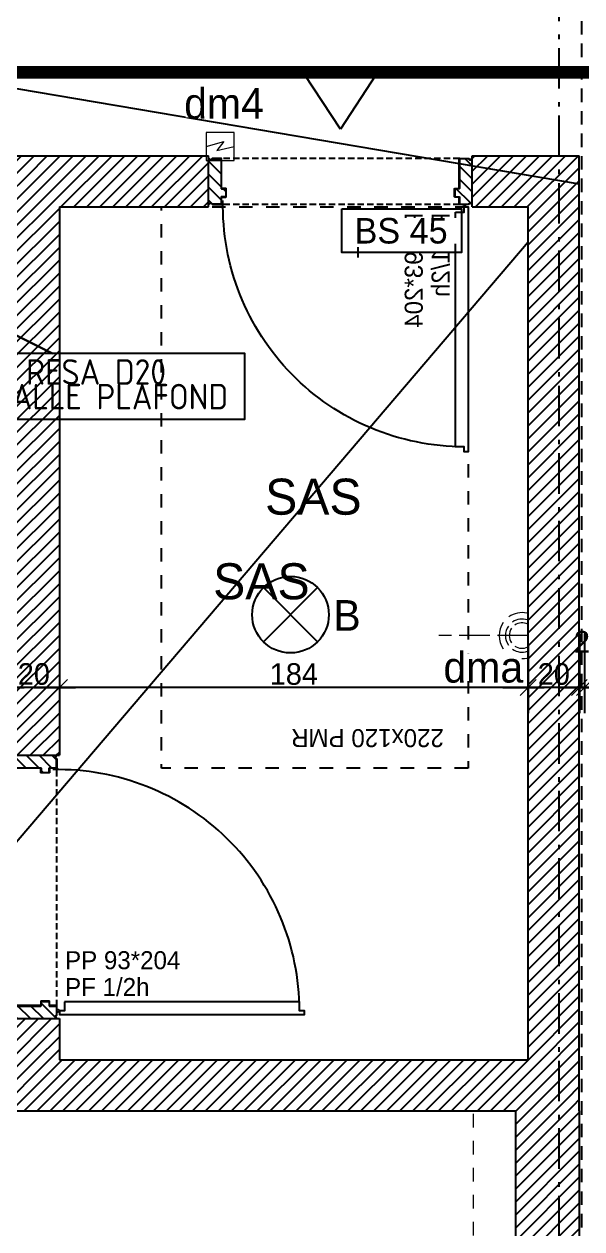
# Model space of a CAD drawing. Header units: centimetres. Extents: x 2452 to 16512, y -4226 to 6371.
# Drawn here: x 9593.1 to 9811.5, y 3425.9 to 3898 of the extents above; entities that cross this region are included whole.
import ezdxf
from ezdxf import colors
from ezdxf.entities.mleader import LeaderData, LeaderLine
from ezdxf.math import Vec2, Vec3

# ---------------------------------------------------------------- set-up
doc = ezdxf.new("R2010")
doc.units = ezdxf.units.CM
doc.header["$PDMODE"] = 67
for name, pattern in [('ACAD_ISO02W100', [15, 12, -3]), ('Style de ligne -11', [0.347222, 0.20828, -0.138942]), ('Style de ligne -13', [0.147638, 0.098425, -0.049213]), ('Style de ligne -6', [1.04164, 0.625, -0.20828, 0.06943, -0.13893]), ('VW-01', [0.41656, 0.20828, -0.20828])]:
    doc.linetypes.add(name, pattern=pattern)
doc.layers.get('0').update_dxf_attribs({"color": 252, "lineweight": 18})
for name, color, linetype in [('01_texte', 252, 'Continuous'), ('B GÈnÈral_Hatch', 252, 'Continuous'), ('B Général', 252, 'Continuous'), ('C ANNOTATIONS-cotation', 252, 'Continuous'), ('C ANNOTATIONS-prestations', 252, 'Continuous'), ('C ANNOTATIONS-texte', 252, 'Continuous'), ('prlm-BA', 30, 'Continuous')]:
    doc.layers.add(name, color=color, linetype=linetype)
for name, color, linetype, lineweight in [('_GAZELEC-RESERVATION', 1, 'Continuous', 18), ('prlm-ELEC-CFO', 1, 'Continuous', 25), ('prlm-ELEC-SSI', 6, 'Continuous', 25), ('prlm-TELECOM', 3, 'Continuous', 25), ('RESERAVTION', 5, 'Continuous', 30)]:
    doc.layers.add(name, color=color, linetype=linetype, lineweight=lineweight)
doc.layers.add('prlm-ZEROPLOT', color=254, linetype='Continuous', plot=False)
doc.styles.add('Eurostile', font='Eurosti.TTF')
doc.styles.add('Eurostile (italic)', font='Eurostib.TTF')
doc.styles.add('prlm-elec-cfo', font='comic.ttf', dxfattribs={"height": 12})
doc.styles.add('prlm-elec-ssi', font='comic.ttf', dxfattribs={"height": 12})
doc.styles.get("Standard").update_dxf_attribs({"font": 'isocp.shx', "height": 15})
doc.dimstyles.new('100é', dxfattribs={"dimtxt": 8.470801, "dimasz": 6.232178, "dimexe": 10, "dimexo": 25, "dimgap": 1, "dimtad": 1, "dimdec": 1, "dimtxsty": 'Eurostile', "dimblk": 'VW_SLASH', "dimblk1": 'VW_SLASH', "dimblk2": 'VW_SLASH', "dimcen": 0, "dimdle": 10, "dimazin": 0, "dimtfac": 1, "dimtdec": 1, "dimtix": 1, "dimtmove": 0, "dimatfit": 0, "dimldrblk": 'VW_FILLEDARROW', "dimfxl": 50.8, "dimfxlon": 1, "dimfrac": 2, "dimtolj": 1, "dimarcsym": 0})
pattern_1 = [(45, (0, 0), (2.4253472, -2.6458333), [])]

# ---------------------------------------------------------------- blocks, each defined once
blk = doc.blocks.new('PP 93_204 PF1_2h mur20')
at = {"layer": 'B GÈnÈral_Hatch', "linetype": 'Continuous'}
h = blk.add_hatch(dxfattribs=at)
h.set_pattern_fill('50_BETON', color=256, style=0, pattern_type=2)
h.set_pattern_definition(pattern_1)
edge = h.paths.add_edge_path()
edge.add_line((-51.6, -8.95), (-50.94, -8.37))
edge.add_line((-50.94, -8.37), (-50.93, -8.36))
edge.add_arc((-50.79, -8.52), 0.2, 48.9909, 131.0091, ccw=False)
edge.add_line((-50.66, -8.36), (-50.65, -8.37))
edge.add_line((-50.65, -8.37), (-50.1, -8.86))
edge.add_line((-50.1, -8.86), (-50.1, -8.86))
edge.add_arc((-50.06, -8.82), 0.05, 228.9909, 270)
edge.add_line((-50.06, -8.87), (-50.06, -8.87))
edge.add_line((-50.06, -8.87), (-46.7, -8.87))
edge.add_line((-46.7, -8.87), (-46.69, -8.87))
edge.add_arc((-46.69, -8.83), 0.0435, 270, 360)
edge.add_line((-46.65, -8.83), (-46.65, 2.7))
edge.add_arc((-46.48, 2.7), 0.174, 90, 180, ccw=False)
edge.add_line((-46.48, 2.87), (-46.45, 2.87))
edge.add_line((-46.45, 2.87), (-44.9, 2.87))
edge.add_line((-44.9, 2.87), (-44.89, 2.87))
edge.add_arc((-44.89, 2.91), 0.0435, 270, 360)
edge.add_line((-44.85, 2.91), (-44.85, 5.96))
edge.add_arc((-44.89, 5.96), 0.0435, 0, 90)
edge.add_line((-44.89, 6), (-44.9, 6))
edge.add_line((-44.9, 6), (-46.45, 6))
edge.add_line((-46.45, 6), (-46.48, 6))
edge.add_arc((-46.48, 6.17), 0.174, 180, 270, ccw=False)
edge.add_line((-46.65, 6.17), (-46.65, 8.83))
edge.add_arc((-46.69, 8.83), 0.0435, 0, 90)
edge.add_line((-46.69, 8.87), (-46.7, 8.87))
edge.add_line((-46.7, 8.87), (-50.06, 8.87))
edge.add_line((-50.06, 8.87), (-50.06, 8.87))
edge.add_arc((-50.06, 8.82), 0.05, 90, 131.0091)
edge.add_line((-50.1, 8.86), (-50.1, 8.86))
edge.add_line((-50.1, 8.86), (-50.65, 8.37))
edge.add_line((-50.65, 8.37), (-50.66, 8.37))
edge.add_arc((-50.79, 8.52), 0.2, 233.0967, 311.0091, ccw=False)
edge.add_line((-50.91, 8.36), (-50.92, 8.36))
edge.add_line((-50.92, 8.36), (-51.44, 8.81))
edge.add_line((-51.44, 8.81), (-51.44, 8.81))
edge.add_line((-51.44, 8.81), (-51.6, 8.95))
edge.add_line((-51.6, 8.95), (-51.6, -8.95))
h = blk.add_hatch(dxfattribs=at)
h.set_pattern_fill('50_BETON', color=256, style=0, pattern_type=2)
h.set_pattern_definition(pattern_1)
edge = h.paths.add_edge_path()
edge.add_line((51.6, -8.95), (50.94, -8.37))
edge.add_line((50.94, -8.37), (50.93, -8.36))
edge.add_arc((50.79, -8.52), 0.2, 48.9909, 131.0091)
edge.add_line((50.66, -8.36), (50.65, -8.37))
edge.add_line((50.65, -8.37), (50.1, -8.86))
edge.add_line((50.1, -8.86), (50.1, -8.86))
edge.add_arc((50.06, -8.82), 0.05, 270, 311.0091, ccw=False)
edge.add_line((50.06, -8.87), (50.06, -8.87))
edge.add_line((50.06, -8.87), (46.7, -8.87))
edge.add_line((46.7, -8.87), (46.69, -8.87))
edge.add_arc((46.69, -8.83), 0.0435, 180, 270, ccw=False)
edge.add_line((46.65, -8.83), (46.65, 2.7))
edge.add_arc((46.48, 2.7), 0.174, 0, 90)
edge.add_line((46.48, 2.87), (46.45, 2.87))
edge.add_line((46.45, 2.87), (44.9, 2.87))
edge.add_line((44.9, 2.87), (44.89, 2.87))
edge.add_arc((44.89, 2.91), 0.0435, 180, 270, ccw=False)
edge.add_line((44.85, 2.91), (44.85, 5.96))
edge.add_arc((44.89, 5.96), 0.0435, 90, 180, ccw=False)
edge.add_line((44.89, 6), (44.9, 6))
edge.add_line((44.9, 6), (46.45, 6))
edge.add_line((46.45, 6), (46.48, 6))
edge.add_arc((46.48, 6.17), 0.174, 270, 360)
edge.add_line((46.65, 6.17), (46.65, 8.83))
edge.add_arc((46.69, 8.83), 0.0435, 90, 180, ccw=False)
edge.add_line((46.69, 8.87), (46.7, 8.87))
edge.add_line((46.7, 8.87), (50.06, 8.87))
edge.add_line((50.06, 8.87), (50.06, 8.87))
edge.add_arc((50.06, 8.82), 0.05, 48.9909, 90, ccw=False)
edge.add_line((50.1, 8.86), (50.1, 8.86))
edge.add_line((50.1, 8.86), (50.65, 8.37))
edge.add_line((50.65, 8.37), (50.66, 8.37))
edge.add_arc((50.79, 8.52), 0.2, 228.9909, 306.9033)
edge.add_line((50.91, 8.36), (50.92, 8.36))
edge.add_line((50.92, 8.36), (51.44, 8.81))
edge.add_line((51.44, 8.81), (51.44, 8.81))
edge.add_line((51.44, 8.81), (51.6, 8.95))
edge.add_line((51.6, 8.95), (51.6, -8.95))
at = {"layer": 'B Général', "linetype": 'Style de ligne -13', "ltscale": 25.4}
for p, q in [((46.7, 9), (-46.7, 9)), ((46.7, -9), (-46.7, -9))]:
    blk.add_line(p, q, dxfattribs=at)
at = {"layer": 'B Général', "linetype": 'Continuous', "flags": 128}
for points in [[(45, 12), (48.5, 12), (48.5, 10), (50, 10), (50.01, 106), (48.51, 106), (48.51, 104), (45.01, 104)], [(0, -20.5), (-14, -41.85), (14, -41.85)]]:
    blk.add_lwpolyline(points, close=True, dxfattribs=at)
for points in [[(-46.5, 8.83), (-46.5, 6.17, 0.414214), (-46.46, 6.13), (-46.45, 6.13), (-44.9, 6.13), (-44.87, 6.13, -0.414214), (-44.7, 5.96), (-44.7, 2.91, -0.414214), (-44.87, 2.74), (-44.9, 2.74), (-46.45, 2.74), (-46.46, 2.74, 0.414214), (-46.5, 2.7), (-46.5, -8.83, -0.414214), (-46.67, -9), (-46.7, -9), (-50.06, -9), (-50.07, -9, -0.18087), (-50.2, -8.95), (-50.2, -8.95), (-50.76, -8.47), (-50.76, -8.46, 0.373975), (-50.83, -8.46), (-50.83, -8.47), (-51.49, -9.04), (-51.6, -8.95), (-50.94, -8.37), (-50.93, -8.36, -0.373975), (-50.66, -8.36), (-50.65, -8.37), (-50.1, -8.86), (-50.1, -8.86, 0.18087), (-50.06, -8.87), (-50.06, -8.87), (-46.7, -8.87), (-46.69, -8.87, 0.414214), (-46.65, -8.83), (-46.65, 2.7, -0.414214), (-46.48, 2.87), (-46.45, 2.87), (-44.9, 2.87), (-44.89, 2.87, 0.414214), (-44.85, 2.91), (-44.85, 5.96, 0.414214), (-44.89, 6), (-44.9, 6), (-46.45, 6), (-46.48, 6, -0.414214), (-46.65, 6.17), (-46.65, 8.83, 0.414214), (-46.69, 8.87), (-46.7, 8.87), (-50.06, 8.87), (-50.06, 8.87, 0.18087), (-50.1, 8.86), (-50.1, 8.86), (-50.65, 8.37), (-50.66, 8.37, -0.353689), (-50.91, 8.36), (-50.92, 8.36), (-51.44, 8.81), (-51.44, 8.81), (-51.6, 8.95), (-51.49, 9.04), (-50.88, 8.51, 0.385556), (-50.77, 8.46), (-50.76, 8.47), (-50.2, 8.95), (-50.2, 8.95, -0.18087), (-50.07, 9), (-50.06, 9), (-46.7, 9), (-46.67, 9, -0.414214)], [(46.5, 8.83), (46.5, 6.17, -0.414214), (46.46, 6.13), (46.45, 6.13), (44.9, 6.13), (44.87, 6.13, 0.414214), (44.7, 5.96), (44.7, 2.91, 0.414214), (44.87, 2.74), (44.9, 2.74), (46.45, 2.74), (46.46, 2.74, -0.414214), (46.5, 2.7), (46.5, -8.83, 0.414214), (46.67, -9), (46.7, -9), (50.06, -9), (50.07, -9, 0.18087), (50.2, -8.95), (50.2, -8.95), (50.76, -8.47), (50.76, -8.46, -0.373975), (50.83, -8.46), (50.83, -8.47), (51.49, -9.04), (51.6, -8.95), (50.94, -8.37), (50.93, -8.36, 0.373975), (50.66, -8.36), (50.65, -8.37), (50.1, -8.86), (50.1, -8.86, -0.18087), (50.06, -8.87), (50.06, -8.87), (46.7, -8.87), (46.69, -8.87, -0.414214), (46.65, -8.83), (46.65, 2.7, 0.414214), (46.48, 2.87), (46.45, 2.87), (44.9, 2.87), (44.89, 2.87, -0.414214), (44.85, 2.91), (44.85, 5.96, -0.414214), (44.89, 6), (44.9, 6), (46.45, 6), (46.48, 6, 0.414214), (46.65, 6.17), (46.65, 8.83, -0.414214), (46.69, 8.87), (46.7, 8.87), (50.06, 8.87), (50.06, 8.87, -0.18087), (50.1, 8.86), (50.1, 8.86), (50.65, 8.37), (50.66, 8.37, 0.353689), (50.91, 8.36), (50.92, 8.36), (51.44, 8.81), (51.44, 8.81), (51.6, 8.95), (51.49, 9.04), (50.88, 8.51, -0.385556), (50.77, 8.46), (50.76, 8.47), (50.2, 8.95), (50.2, 8.95, 0.18087), (50.07, 9), (50.06, 9), (46.7, 9), (46.67, 9, 0.414214)]]:
    blk.add_lwpolyline(points, format="xyb", close=True, dxfattribs=at)
at = {"layer": 'B Général', "linetype": 'Continuous'}
blk.add_circle((48.5, 9.5), 0.5, dxfattribs=at)
blk.add_arc((48.5, 9.5), 94.5, 90, 181.2323, dxfattribs=at)
at = {"layer": 'C ANNOTATIONS-prestations', "insert": (25.17, 12.23), "char_height": 7.059, "attachment_point": 1, "rotation": 90, "line_spacing_factor": 0.894142, "style": 'Eurostile'}
blk.add_mtext('PP 93*204\\PPF 1/2h\\P', dxfattribs=at)
blk = doc.blocks.new('Rectangle 220.120 PMR')
at = {"layer": 'B Général', "linetype": 'VW-01', "ltscale": 25.4, "flags": 128}
blk.add_lwpolyline([(-60, 110), (60, 110), (60, -110), (-60, -110)], close=True, dxfattribs=at)
at = {"layer": 'B Général', "insert": (-20.59, 98.12), "char_height": 7.059, "attachment_point": 5, "line_spacing_factor": 0.894142, "style": 'Eurostile (italic)'}
blk.add_mtext('220x120 PMR', dxfattribs=at)
blk = doc.blocks.new('Groupe-112-1')
at = {"layer": 'B Général', "linetype": 'Style de ligne -11', "ltscale": 25.4}
blk.add_line((2145.67, -1173.93), (2145.67, 946.07), dxfattribs=at)
blk = doc.blocks.new('A$C711F189D')
at = {"layer": '01_texte', "color": 0}
for points in [[(-414.45, 293.41), (601, 121)], [(-311.58, -949.12), (581, 98.37)]]:
    blk.add_lwpolyline(points, dxfattribs=at)
blk = doc.blocks.new('xi.lumB')
at = {"layer": 'prlm-ELEC-CFO', "color": 0, "linetype": 'ByBlock'}
for p, q in [((10.61, 10.61), (-10.61, -10.61)), ((-10.61, 10.61), (10.61, -10.61))]:
    blk.add_line(p, q, dxfattribs=at)
blk.add_circle((0, 0), 15, dxfattribs=at)
blk = doc.blocks.new('xi.dma')
at = {"layer": 'prlm-ELEC-CFO', "color": 0, "linetype": 'ACAD_ISO02W100', "lineweight": 5, "flags": 128}
for points in [[(0, 0), (0, 35)], [(-20, 0), (20, 0)]]:
    blk.add_lwpolyline(points, dxfattribs=at)
at = {"layer": 'prlm-ELEC-CFO', "color": 0, "linetype": 'ByBlock', "lineweight": 5}
for radius, start, end in [(9, 55, 125), (9, 145, 191.803), (6.5, 145, 199.0387), (5, 145, 207.3745), (6.5, 55, 125), (5, 55, 125), (5, 332.6255, 35), (6.5, 340.9613, 35), (9, 348.197, 35)]:
    blk.add_arc((0, 2.41), radius, start, end, dxfattribs=at)
blk = doc.blocks.new('xi.bs45')
at = {"layer": 'prlm-ELEC-SSI', "color": 0, "linetype": 'ByBlock', "lineweight": -2}
blk.add_lwpolyline([(-23.46, 17), (23.46, 17), (23.46, 0), (-23.46, 0)], close=True, dxfattribs=at)
at = {"layer": 'prlm-ZEROPLOT', "color": 254, "linetype": 'ByBlock', "lineweight": -2}
blk.add_lwpolyline([(-17, -1.98), (-17, 2.02)], dxfattribs=at)
at = {"layer": 'prlm-ELEC-SSI', "color": 0, "linetype": 'ByBlock', "lineweight": -2, "insert": (-0.24, 8.39), "char_height": 10, "width": 43.7694, "attachment_point": 5, "style": 'prlm-elec-cfo', "bg_fill": 3, "box_fill_scale": 1, "bg_fill_color": 256, "bg_fill_transparency": 0}
blk.add_mtext('BS 45', dxfattribs=at)
blk = doc.blocks.new('xi.dm')
at = {"layer": 'prlm-ELEC-SSI', "color": 0, "lineweight": 20, "flags": 128}
blk.add_lwpolyline([(5.5, 0), (5.5, 11), (-5.5, 11), (-5.5, 0)], close=True, dxfattribs=at)
at = {"layer": 'prlm-ELEC-SSI', "color": 0, "linetype": 'ByBlock', "lineweight": 13, "flags": 128}
blk.add_lwpolyline([(-5.5, 5.5), (1.52, 7.39), (-1.23, 3.91), (5.5, 5.5)], dxfattribs=at)
blk = doc.blocks.new('VW_SLASH')
at = {"linetype": 'ByBlock', "lineweight": -2}
blk.add_line((1.605, 0), (-1, 0), dxfattribs=at)
at = {"lineweight": 20, "flags": 128}
blk.add_lwpolyline([(0.5, 0.5), (-0.5, -0.5)], dxfattribs=at)
blk = doc.blocks.new('*D318')
at = {"layer": 'C ANNOTATIONS-cotation', "color": 0, "linetype": 'Continuous', "lineweight": -2, "transparency": 16777216}
for p, q in [((9435.46, 3688.86), (9435.46, 3628.06)), ((9586.93, 3688.86), (9586.93, 3628.06)), ((9580.69, 3638.06), (9441.7, 3638.06))]:
    blk.add_line(p, q, dxfattribs=at)
at = {"layer": 'Defpoints', "color": 0, "linetype": 'Continuous', "transparency": 16777216}
for p in [(9586.93, 3742.06), (9435.46, 3714.45), (9435.46, 3638.06)]:
    blk.add_point(p, dxfattribs=at)
at = {"layer": 'C ANNOTATIONS-cotation', "color": 0, "linetype": 'Continuous', "lineweight": -2, "transparency": 16777216, "xscale": 6.232177734375, "yscale": 6.232177734375, "zscale": 6.232177734375, "rotation": 180}
blk.add_blockref('VW_SLASH', (9435.46, 3638.06), dxfattribs=at)
at = {"layer": 'C ANNOTATIONS-cotation', "color": 0, "linetype": 'Continuous', "lineweight": -2, "transparency": 16777216, "xscale": 6.232177734375, "yscale": 6.232177734375, "zscale": 6.232177734375}
blk.add_blockref('VW_SLASH', (9586.93, 3638.06), dxfattribs=at)
at = {"layer": 'C ANNOTATIONS-cotation', "color": 0, "linetype": 'Continuous', "lineweight": 5, "transparency": 16777216, "insert": (9511.2, 3643.29), "char_height": 8.471, "attachment_point": 5, "style": 'Eurostile'}
blk.add_mtext('\\A1;151', dxfattribs=at)
blk = doc.blocks.new('VW_FILLEDARROW')
at = {"linetype": 'Continuous'}
blk.add_hatch(color=250, dxfattribs=at).paths.add_polyline_path([(-1.604, 0.43), (0, 0), (-1.604, -0.43)])
at = {"flags": 128}
blk.add_lwpolyline([(-1.604, 0.43), (0, 0), (-1.604, -0.43)], close=True, dxfattribs=at)
blk = doc.blocks.new('*D319')
at = {"layer": 'C ANNOTATIONS-cotation', "color": 0, "linetype": 'Continuous', "lineweight": -2, "transparency": 16777216}
for p, q in [((9586.93, 3688.86), (9586.93, 3628.06)), ((9606.93, 3688.86), (9606.93, 3628.06)), ((9600.69, 3638.06), (9593.16, 3638.06))]:
    blk.add_line(p, q, dxfattribs=at)
at = {"layer": 'Defpoints', "color": 0, "linetype": 'Continuous', "transparency": 16777216}
for p in [(9606.93, 3753.61), (9586.93, 3742.06), (9586.93, 3638.06)]:
    blk.add_point(p, dxfattribs=at)
at = {"layer": 'C ANNOTATIONS-cotation', "color": 0, "linetype": 'Continuous', "lineweight": -2, "transparency": 16777216, "xscale": 6.232177734375, "yscale": 6.232177734375, "zscale": 6.232177734375, "rotation": 180}
blk.add_blockref('VW_SLASH', (9586.93, 3638.06), dxfattribs=at)
at = {"layer": 'C ANNOTATIONS-cotation', "color": 0, "linetype": 'Continuous', "lineweight": -2, "transparency": 16777216, "xscale": 6.232177734375, "yscale": 6.232177734375, "zscale": 6.232177734375}
blk.add_blockref('VW_SLASH', (9606.93, 3638.06), dxfattribs=at)
at = {"layer": 'C ANNOTATIONS-cotation', "color": 0, "linetype": 'Continuous', "lineweight": 5, "transparency": 16777216, "insert": (9596.93, 3643.29), "char_height": 8.471, "attachment_point": 5, "style": 'Eurostile'}
blk.add_mtext('\\A1;20', dxfattribs=at)
blk = doc.blocks.new('*D320')
at = {"layer": 'C ANNOTATIONS-cotation', "color": 0, "linetype": 'Continuous', "lineweight": -2, "transparency": 16777216}
for p, q in [((9606.93, 3688.86), (9606.93, 3628.06)), ((9790.5, 3654.67), (9790.5, 3628.06)), ((9784.27, 3638.06), (9613.16, 3638.06))]:
    blk.add_line(p, q, dxfattribs=at)
at = {"layer": 'Defpoints', "color": 0, "linetype": 'Continuous', "transparency": 16777216}
for p in [(9606.93, 3753.61), (9790.5, 3679.67), (9606.93, 3638.06)]:
    blk.add_point(p, dxfattribs=at)
at = {"layer": 'C ANNOTATIONS-cotation', "color": 0, "linetype": 'Continuous', "lineweight": -2, "transparency": 16777216, "xscale": 6.232177734375, "yscale": 6.232177734375, "zscale": 6.232177734375, "rotation": 180}
blk.add_blockref('VW_SLASH', (9606.93, 3638.06), dxfattribs=at)
at = {"layer": 'C ANNOTATIONS-cotation', "color": 0, "linetype": 'Continuous', "lineweight": -2, "transparency": 16777216, "xscale": 6.232177734375, "yscale": 6.232177734375, "zscale": 6.232177734375}
blk.add_blockref('VW_SLASH', (9790.5, 3638.06), dxfattribs=at)
at = {"layer": 'C ANNOTATIONS-cotation', "color": 0, "linetype": 'Continuous', "lineweight": 5, "transparency": 16777216, "insert": (9698.71, 3643.29), "char_height": 8.471, "attachment_point": 5, "style": 'Eurostile'}
blk.add_mtext('\\A1;184', dxfattribs=at)
blk = doc.blocks.new('*D321')
at = {"layer": 'C ANNOTATIONS-cotation', "color": 0, "linetype": 'Continuous', "lineweight": -2, "transparency": 16777216}
for p, q in [((9790.5, 3654.67), (9790.5, 3628.06)), ((9810.5, 3659.06), (9810.5, 3628.06)), ((9804.27, 3638.06), (9796.73, 3638.06))]:
    blk.add_line(p, q, dxfattribs=at)
at = {"layer": 'Defpoints', "color": 0, "linetype": 'Continuous', "transparency": 16777216}
for p in [(9810.5, 3684.06), (9790.5, 3679.67), (9790.5, 3638.06)]:
    blk.add_point(p, dxfattribs=at)
at = {"layer": 'C ANNOTATIONS-cotation', "color": 0, "linetype": 'Continuous', "lineweight": -2, "transparency": 16777216, "xscale": 6.232177734375, "yscale": 6.232177734375, "zscale": 6.232177734375, "rotation": 180}
blk.add_blockref('VW_SLASH', (9790.5, 3638.06), dxfattribs=at)
at = {"layer": 'C ANNOTATIONS-cotation', "color": 0, "linetype": 'Continuous', "lineweight": -2, "transparency": 16777216, "xscale": 6.232177734375, "yscale": 6.232177734375, "zscale": 6.232177734375}
blk.add_blockref('VW_SLASH', (9810.5, 3638.06), dxfattribs=at)
at = {"layer": 'C ANNOTATIONS-cotation', "color": 0, "linetype": 'Continuous', "lineweight": 5, "transparency": 16777216, "insert": (9800.5, 3643.29), "char_height": 8.471, "attachment_point": 5, "style": 'Eurostile'}
blk.add_mtext('\\A1;20', dxfattribs=at)
blk = doc.blocks.new('*D322')
at = {"layer": 'C ANNOTATIONS-cotation', "color": 0, "linetype": 'Continuous', "lineweight": -2, "transparency": 16777216}
for p, q in [((9810.5, 3659.06), (9810.5, 3628.06)), ((9812.5, 3659.06), (9812.5, 3628.06)), ((9804.27, 3638.06), (9798.04, 3638.06)), ((9812.5, 3638.06), (9810.5, 3638.06)), ((9818.73, 3638.06), (9824.97, 3638.06))]:
    blk.add_line(p, q, dxfattribs=at)
at = {"layer": 'Defpoints', "color": 0, "linetype": 'Continuous', "transparency": 16777216}
for p in [(9810.5, 3684.06), (9812.5, 3684.06), (9810.5, 3638.06)]:
    blk.add_point(p, dxfattribs=at)
at = {"layer": 'C ANNOTATIONS-cotation', "color": 0, "linetype": 'Continuous', "lineweight": -2, "transparency": 16777216, "xscale": 6.232177734375, "yscale": 6.232177734375, "zscale": 6.232177734375, "rotation": 180}
blk.add_blockref('VW_SLASH', (9812.5, 3638.06), dxfattribs=at)
at = {"layer": 'C ANNOTATIONS-cotation', "color": 0, "linetype": 'Continuous', "lineweight": -2, "transparency": 16777216, "xscale": 6.232177734375, "yscale": 6.232177734375, "zscale": 6.232177734375}
blk.add_blockref('VW_SLASH', (9810.5, 3638.06), dxfattribs=at)
at = {"layer": 'C ANNOTATIONS-cotation', "color": 0, "linetype": 'Continuous', "lineweight": 5, "transparency": 16777216, "insert": (9811.5, 3655.99), "char_height": 8.471, "attachment_point": 5, "style": 'Eurostile'}
blk.add_mtext('\\A1;2', dxfattribs=at)
blk = doc.blocks.new('*D323')
at = {"layer": 'C ANNOTATIONS-cotation', "color": 0, "linetype": 'Continuous', "lineweight": -2, "transparency": 16777216}
for p, q in [((9812.5, 3659.06), (9812.5, 3628.06)), ((9832.5, 3659.06), (9832.5, 3628.06)), ((9826.27, 3638.06), (9818.73, 3638.06))]:
    blk.add_line(p, q, dxfattribs=at)
at = {"layer": 'Defpoints', "color": 0, "linetype": 'Continuous', "transparency": 16777216}
for p in [(9812.5, 3684.06), (9832.5, 3684.06), (9812.5, 3638.06)]:
    blk.add_point(p, dxfattribs=at)
at = {"layer": 'C ANNOTATIONS-cotation', "color": 0, "linetype": 'Continuous', "lineweight": -2, "transparency": 16777216, "xscale": 6.232177734375, "yscale": 6.232177734375, "zscale": 6.232177734375, "rotation": 180}
blk.add_blockref('VW_SLASH', (9812.5, 3638.06), dxfattribs=at)
at = {"layer": 'C ANNOTATIONS-cotation', "color": 0, "linetype": 'Continuous', "lineweight": -2, "transparency": 16777216, "xscale": 6.232177734375, "yscale": 6.232177734375, "zscale": 6.232177734375}
blk.add_blockref('VW_SLASH', (9832.5, 3638.06), dxfattribs=at)
at = {"layer": 'C ANNOTATIONS-cotation', "color": 0, "linetype": 'Continuous', "lineweight": 5, "transparency": 16777216, "insert": (9822.5, 3643.29), "char_height": 8.471, "attachment_point": 5, "style": 'Eurostile'}
blk.add_mtext('\\A1;20', dxfattribs=at)

msp = doc.modelspace()

# ---------------------------------------------------------------- hatches: boundary and pattern name
at = {"layer": 'B GÈnÈral_Hatch', "linetype": 'Continuous'}
h = msp.add_hatch(dxfattribs=at)
h.set_pattern_fill('50_BETON', color=256, style=0, pattern_type=2)
h.set_pattern_definition(pattern_1)
h.paths.add_polyline_path([(9606.91, 3611.49), (9606.91, 3826.39), (9586.91, 3846.39), (9586.91, 3611.49)])
h = msp.add_hatch(dxfattribs=at)
h.set_pattern_fill('50_BETON', color=256, style=0, pattern_type=2)
h.set_pattern_definition(pattern_1)
h.paths.add_polyline_path([(9665.35, 3846.39), (9586.91, 3846.39), (9606.91, 3826.39), (9665.35, 3826.39)])
h = msp.add_hatch(dxfattribs=at)
h.set_pattern_fill('50_BETON', color=256, style=0, pattern_type=2)
h.set_pattern_definition(pattern_1)
h.paths.add_polyline_path([(9790.48, 3826.39), (9810.48, 3846.39), (9768.55, 3846.39), (9768.55, 3826.39)])
h = msp.add_hatch(dxfattribs=at)
h.set_pattern_fill('50_BETON', color=256, style=0, pattern_type=2)
h.set_pattern_definition(pattern_1)
h.paths.add_polyline_path([(9810.48, 3846.39), (9790.48, 3826.39), (9790.48, 3492.19), (9810.48, 3472.19)])
h = msp.add_hatch(dxfattribs=at)
h.set_pattern_fill('50_BETON', color=256, style=0, pattern_type=2)
h.set_pattern_definition(pattern_1)
h.paths.add_polyline_path([(9586.91, 3492.19), (9606.91, 3492.19), (9606.91, 3508.29), (9586.91, 3508.29)])
h = msp.add_hatch(dxfattribs=at)
h.set_pattern_fill('50_BETON', color=256, style=0, pattern_type=2)
h.set_pattern_definition(pattern_1)
h.paths.add_polyline_path([(9810.48, 3472.19), (9790.48, 3492.19), (9435.41, 3492.19), (9415.41, 3472.19)])
h = msp.add_hatch(dxfattribs=at)
h.set_pattern_fill('50_BETON', color=256, style=0, pattern_type=2)
h.set_pattern_definition(pattern_1)
h.paths.add_polyline_path([(9785.48, 2349.49), (9810.48, 2324.49), (9810.48, 3472.19), (9785.48, 3472.19)])

# ---------------------------------------------------------------- linework, layer by layer
at = {"layer": 'B Général', "linetype": 'Continuous', "lineweight": 18}
for p, q in [((9586.91, 3846.39), (9665.35, 3846.39)), ((9768.55, 3846.39), (9810.48, 3846.39)), ((9810.48, 3472.19), (9810.48, 3846.39)), ((9606.91, 3826.39), (9606.91, 3611.49)), ((9606.91, 3826.39), (9665.35, 3826.39)), ((9768.55, 3826.39), (9790.48, 3826.39)), ((9790.48, 3492.19), (9790.48, 3826.39)), ((9606.91, 3508.29), (9606.91, 3492.19)), ((9606.91, 3492.19), (9790.48, 3492.19)), ((9415.41, 3472.19), (9785.48, 3472.19)), ((9785.48, 3472.19), (9785.48, 3212.19)), ((9810.48, 3472.19), (9810.48, 2324.49))]:
    msp.add_line(p, q, dxfattribs=at)
at = {"layer": 'B Général', "linetype": 'Continuous'}
for p, q in [((9586.91, 3846.39), (9665.35, 3846.39)), ((9665.35, 3826.39), (9665.35, 3846.39)), ((9768.55, 3846.39), (9810.48, 3846.39)), ((9768.55, 3826.39), (9768.55, 3846.39)), ((9810.48, 3472.19), (9810.48, 3846.39)), ((9606.91, 3826.39), (9606.91, 3611.49)), ((9606.91, 3826.39), (9665.35, 3826.39)), ((9768.55, 3826.39), (9790.48, 3826.39)), ((9790.48, 3492.19), (9790.48, 3826.39)), ((9586.91, 3611.49), (9606.91, 3611.49)), ((9586.91, 3508.29), (9606.91, 3508.29)), ((9606.91, 3508.29), (9606.91, 3492.19)), ((9606.91, 3492.19), (9790.48, 3492.19)), ((9415.41, 3472.19), (9785.48, 3472.19)), ((9785.48, 3472.19), (9785.48, 3212.19)), ((9810.48, 3472.19), (9810.48, 2324.49))]:
    msp.add_line(p, q, dxfattribs=at)
at = {"layer": 'B Général', "linetype": 'VW-01', "lineweight": 18, "ltscale": 25.4}
msp.add_line((9769, 2947.19), (9769, 3472.19), dxfattribs=at)
at = {"layer": 'B Général', "linetype": 'Style de ligne -6', "ltscale": 25.4, "flags": 128}
msp.add_lwpolyline([(9745.56, 5820.39), (9745.56, 5736.89), (9802.48, 5687.89), (9802.48, 3085.39)], dxfattribs=at)
at = {"layer": 'RESERAVTION', "ltscale": 25}
msp.add_lwpolyline([(9604.2, 3768.97), (9572.51, 3784.8), (9578.84, 3776.71), (9582.37, 3783.04), (9574.27, 3783.75)], dxfattribs=at)
at = {"layer": 'RESERAVTION', "lineweight": 25, "ltscale": 25}
msp.add_lwpolyline([(9578.93, 3769.1), (9679.33, 3769.1), (9679.33, 3743.1), (9578.93, 3743.1)], close=True, dxfattribs=at)

# ---------------------------------------------------------------- block references
at = {"layer": 'B Général'}
msp.add_blockref('Groupe-112-1', (7665.81, 4459.32), dxfattribs=at)
at = {"layer": 'B Général', "xscale": -1, "rotation": 180}
msp.add_blockref('PP 93_204 PF1_2h mur20', (9716.95, 3836.39), dxfattribs=at)
at = {"layer": 'B Général'}
for name, p, rotation in [('Rectangle 220.120 PMR', (9706.95, 3716.39), 180), ('PP 93_204 PF1_2h mur20', (9596.91, 3559.89), 270)]:
    msp.add_blockref(name, p, dxfattribs=dict(at, rotation=rotation))
at = {"layer": 'prlm-BA'}
msp.add_blockref('A$C711F189D', (9209.48, 3714.39), dxfattribs=at)
at = {"layer": 'prlm-ELEC-CFO'}
msp.add_blockref('xi.lumB', (9697.4, 3666.58), dxfattribs=at)
at = {"layer": 'prlm-ELEC-CFO', "rotation": 90}
msp.add_blockref('xi.dma', (9790.48, 3658.4), dxfattribs=at)
at = {"layer": 'prlm-ELEC-SSI', "lineweight": 20}
msp.add_blockref('xi.dm', (9669.83, 3844.59), dxfattribs=at)

# ---------------------------------------------------------------- texts
at = {"layer": 'C ANNOTATIONS-texte', "color": 7, "insert": (9706.35, 3719.9), "char_height": 14.118, "attachment_point": 2, "rotation": 360, "line_spacing_factor": 0.894142, "style": 'Eurostile'}
msp.add_mtext('SAS', dxfattribs=at)
at = {"layer": 'C ANNOTATIONS-texte', "insert": (9686, 3686.74), "char_height": 14.118, "attachment_point": 2, "rotation": 360, "line_spacing_factor": 0.894142, "style": 'Eurostile'}
msp.add_mtext('SAS', dxfattribs=at)
at = {"layer": 'RESERAVTION', "lineweight": 25, "ltscale": 25}
for s, p in [('RESA D20', (9593.89, 3756.72)), ('DALLE PLAFOND', (9580.5, 3747.04))]:
    msp.add_text(s, height=10, dxfattribs=at).set_placement(p)

# ---------------------------------------------------------------- dimensions: what is measured, and where the dimension line sits
at = {"layer": 'C ANNOTATIONS-cotation', "color": 7, "linetype": 'Continuous', "lineweight": 5}
for base, p1, p2, override, picture, middle in [((9586.93, 3638.06), (9606.93, 3753.61), (9586.93, 3742.06), {"dimtxt": 8.470801, "dimdec": 0, "dimpost": '<>', "dimtxsty": 'Eurostile', "dimtmove": 2}, '*D319', (9596.93, 3643.29)), ((9435.46, 3638.06), (9586.93, 3742.06), (9435.46, 3714.45), {"dimtxt": 8.470801, "dimdec": 0, "dimpost": '<>', "dimtxsty": 'Eurostile', "dimtmove": 2}, '*D318', (9511.2, 3643.29)), ((9810.5, 3638.06), (9812.5, 3684.06), (9810.5, 3684.06), {"dimtxt": 8.470801, "dimgap": 13.69873, "dimdec": 0, "dimpost": '<>', "dimtxsty": 'Eurostile', "dimtmove": 2}, '*D322', (9811.5, 3655.99)), ((9812.5, 3638.06), (9832.5, 3684.06), (9812.5, 3684.06), {"dimtxt": 8.470801, "dimdec": 0, "dimpost": '<>', "dimtxsty": 'Eurostile', "dimtmove": 2}, '*D323', (9822.5, 3643.29))]:
    dim = msp.add_linear_dim(base=base, p1=p1, p2=p2, dimstyle='100é', override=override, dxfattribs=at)
    dim.commit()
    dim.dimension.update_dxf_attribs({"geometry": picture, "text_midpoint": middle})

# ---------------------------------------------------------------- leaders
at = {"layer": '_GAZELEC-RESERVATION', "color": 6}
ml = msp.add_multileader_mtext('Standard', dxfattribs=at)
ml.set_content('résa n°17 EU\\P%%C200 A.inf: +204.37', color=6)
ml.set_leader_properties()
ml.build(insert=Vec2(0, 0))
ml.multileader.update_dxf_attribs({"has_text_frame": 1, "arrow_head_size": 8, "scale": 20})
ctx = ml.context
ctx.base_point, ctx.scale, ctx.char_height, ctx.arrow_head_size, ctx.landing_gap_size, ctx.plane_origin = Vec3(9356.38, 3790.68), 20, 8, 8, 4, Vec3(8783.33, 3653.57)
ctx.attachment_type = 2
notes = []
notes.append((ctx, [(0, (1, 1, 0), (9462.96, 3790.68), (-1, 0), 8.98, [(0, [(9526.02, 3718.1)], 0, [])])]))
ctx.mtext.insert, ctx.mtext.width, ctx.mtext.flow_direction = Vec3(9360.38, 3794.68), 156.885, 5
ml = msp.add_multileader_mtext('Standard', dxfattribs=at)
ml.set_content('résa n°16 EU\\P%%C200 A.inf: +204.40', color=6)
ml.set_leader_properties()
ml.build(insert=Vec2(0, 0))
ml.multileader.update_dxf_attribs({"has_text_frame": 1, "arrow_head_size": 8, "scale": 20})
ctx = ml.context
ctx.base_point, ctx.scale, ctx.char_height, ctx.arrow_head_size, ctx.landing_gap_size, ctx.plane_origin = Vec3(9335.77, 3503.88), 20, 8, 8, 4, Vec3(8787.92, 3417.09)
ctx.attachment_type = 2
notes.append((ctx, [(0, (1, 1, 0), (9443.16, 3503.88), (-1, 0), 8.98, [(0, [(9530.61, 3481.62)], 0, [])])]))
ctx.mtext.insert, ctx.mtext.width, ctx.mtext.flow_direction = Vec3(9339.77, 3507.88), 156.885, 5
ml = msp.add_multileader_mtext('Standard', dxfattribs=at)
ml.set_content('résa n°2\\P25x25 A.inf: +204.22', color=6)
ml.set_leader_properties()
ml.build(insert=Vec2(0, 0))
ml.multileader.update_dxf_attribs({"has_text_frame": 1, "arrow_head_size": 8, "scale": 20})
ctx = ml.context
ctx.base_point, ctx.scale, ctx.char_height, ctx.arrow_head_size, ctx.landing_gap_size, ctx.plane_origin = Vec3(9441.63, 3447.02), 20, 8, 8, 4, Vec3(8866.4, 3466.86)
ctx.attachment_type = 2
notes.append((ctx, [(0, (1, 1, 0), (9552.89, 3447.02), (-1, 0), 8.98, [(0, [(9577.97, 3471.86)], 0, [])])]))
ctx.mtext.insert, ctx.mtext.width, ctx.mtext.flow_direction = Vec3(9445.63, 3451.02), 156.885, 5
for ctx, leaders in notes:
    for number, flags, end, landing, length, lines in leaders:
        leader = LeaderData()
        leader.index, (leader.has_last_leader_line, leader.has_dogleg_vector, leader.attachment_direction) = number, flags
        leader.last_leader_point, leader.dogleg_vector, leader.dogleg_length = Vec3(end), Vec3(landing), length
        for number, points, colour, breaks in lines:
            line = LeaderLine()
            line.index, line.vertices, line.color, line.breaks = number, Vec3.list(points), colors.encode_raw_color(colour), breaks
            leader.lines.append(line)
        ctx.leaders.append(leader)

# ---------------------------------------------------------------- next in the draw order: block references
at = {"layer": 'prlm-ELEC-SSI'}
msp.add_blockref('xi.bs45', (9740.95, 3808.59), dxfattribs=at)

# ---------------------------------------------------------------- next in the draw order: texts
at = {"layer": 'prlm-ELEC-CFO', "lineweight": 20, "char_height": 12, "attachment_point": 2, "line_spacing_factor": 0.8, "style": 'prlm-elec-cfo', "bg_fill": 3, "box_fill_scale": 0.95, "bg_fill_color": 256, "bg_fill_transparency": 0}
for s, insert in [('B', (9719.54, 3672.3)), ('dma', (9772.89, 3651.99))]:
    msp.add_mtext(s, dxfattribs=dict(at, insert=insert))
at = {"layer": 'prlm-ELEC-SSI', "lineweight": 20, "insert": (9671.36, 3872.93), "char_height": 12, "attachment_point": 2, "line_spacing_factor": 0.8, "style": 'prlm-elec-ssi', "bg_fill": 3, "box_fill_scale": 0.95, "bg_fill_color": 256, "bg_fill_transparency": 0}
msp.add_mtext('{dm4\\P}', dxfattribs=at)

# ---------------------------------------------------------------- next in the draw order: linework, layer by layer
at = {"layer": 'prlm-TELECOM', "linetype": 'Style de ligne -11', "ltscale": 100, "const_width": 5}
msp.add_lwpolyline([(9565.68, 3790.19), (9565.68, 3879.15), (11334.15, 3879.15), (11334.15, 2075.8), (11250.74, 2075.8), (11250.74, 1067.56), (11398.15, 857.07), (11282.69, 200.69), (12337.21, 7.94), (12262.58, -452.24)], dxfattribs=at)

# ---------------------------------------------------------------- next in the draw order: dimensions: what is measured, and where the dimension line sits
at = {"layer": 'C ANNOTATIONS-cotation', "color": 7, "linetype": 'Continuous', "lineweight": 5}
for base, p1, p2, picture, middle in [((9606.93, 3638.06), (9790.5, 3679.67), (9606.93, 3753.61), '*D320', (9698.71, 3643.29)), ((9790.5, 3638.06), (9810.5, 3684.06), (9790.5, 3679.67), '*D321', (9800.5, 3643.29))]:
    dim = msp.add_linear_dim(base=base, p1=p1, p2=p2, dimstyle='100é', override={"dimtxt": 8.470801, "dimdec": 0, "dimpost": '<>', "dimtxsty": 'Eurostile', "dimtmove": 2}, dxfattribs=at)
    dim.commit()
    dim.dimension.update_dxf_attribs({"geometry": picture, "text_midpoint": middle})

# ---------------------------------------------------------------- next in the draw order: leaders
at = {"layer": '_GAZELEC-RESERVATION', "color": 6}
ml = msp.add_multileader_mtext('Standard', dxfattribs=at)
ml.set_content('résa n°41\\P200X200 EN DALLE HAUTE', color=6)
ml.set_leader_properties()
ml.build(insert=Vec2(0, 0))
ml.multileader.update_dxf_attribs({"has_text_frame": 1, "arrow_head_size": 8, "scale": 20})
ctx = ml.context
ctx.base_point, ctx.scale, ctx.char_height, ctx.arrow_head_size, ctx.landing_gap_size, ctx.plane_origin = Vec3(9210.75, 3838.73), 20, 8, 8, 4, Vec3(8599.63, 3657.43)
ctx.attachment_type = 2
notes = []
notes.append((ctx, [(0, (1, 1, 0), (9350.33, 3838.73), (-1, 0), 8.98, [(0, [(9440.48, 3776.34)], 0, [])])]))
ctx.mtext.insert, ctx.mtext.width, ctx.mtext.flow_direction = Vec3(9214.75, 3842.76), 156.885, 5
ml = msp.add_multileader_mtext('Standard', dxfattribs=at)
ml.set_content('résa n°3 EP\\P25x25 A.inf: +204.25', color=6)
ml.set_leader_properties()
ml.build(insert=Vec2(0, 0))
ml.multileader.update_dxf_attribs({"has_text_frame": 1, "arrow_head_size": 8, "scale": 20})
ctx = ml.context
ctx.base_point, ctx.scale, ctx.char_height, ctx.arrow_head_size, ctx.landing_gap_size, ctx.plane_origin = Vec3(9433.58, 3691.7), 20, 8, 8, 4, Vec3(8858.2, 3711.54)
ctx.attachment_type = 2
notes.append((ctx, [(0, (1, 1, 0), (9544.7, 3691.7), (-1, 0), 8.98, [(0, [(9569.77, 3716.54)], 0, [])])]))
ctx.mtext.insert, ctx.mtext.width, ctx.mtext.flow_direction = Vec3(9437.58, 3695.7), 156.885, 5
for ctx, leaders in notes:
    for number, flags, end, landing, length, lines in leaders:
        leader = LeaderData()
        leader.index, (leader.has_last_leader_line, leader.has_dogleg_vector, leader.attachment_direction) = number, flags
        leader.last_leader_point, leader.dogleg_vector, leader.dogleg_length = Vec3(end), Vec3(landing), length
        for number, points, colour, breaks in lines:
            line = LeaderLine()
            line.index, line.vertices, line.color, line.breaks = number, Vec3.list(points), colors.encode_raw_color(colour), breaks
            leader.lines.append(line)
        ctx.leaders.append(leader)

doc.saveas('drawing.dxf')
